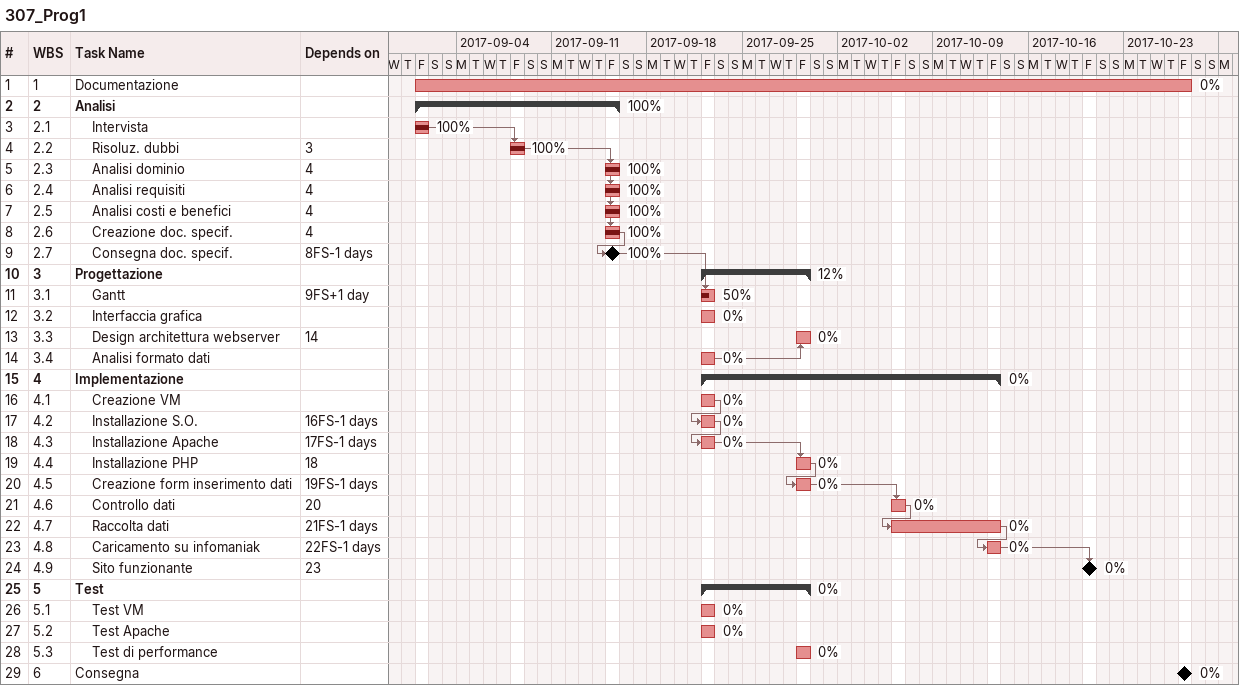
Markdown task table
307_Prog1

| ID | WBS | Task | Start | Finish | Predecessors | % complete |
|---|---|---|---|---|---|---|
| 1 | 1 | Documentazione | 2017-09-01 | 2017-10-27 |  | 0 |
| 2 | 2 | **Analisi** | 2017-09-01 | 2017-09-15 |  | 100 |
| 3 | 2.1 | Intervista | 2017-09-01 | 2017-09-01 |  | 100 |
| 4 | 2.2 | Risoluz. dubbi | 2017-09-08 | 2017-09-08 | 3 | 100 |
| 5 | 2.3 | Analisi dominio | 2017-09-15 | 2017-09-15 | 4 | 100 |
| 6 | 2.4 | Analisi requisiti | 2017-09-15 | 2017-09-15 | 4 | 100 |
| 7 | 2.5 | Analisi costi e benefici | 2017-09-15 | 2017-09-15 | 4 | 100 |
| 8 | 2.6 | Creazione doc. specif. | 2017-09-15 | 2017-09-15 | 4 | 100 |
| 9 | 2.7 | Consegna doc. specif. (milestone) | 2017-09-15 | 2017-09-15 | 8FS-1d | 100 |
| 10 | 3 | **Progettazione** | 2017-09-22 | 2017-09-29 |  | 12 |
| 11 | 3.1 | Gantt | 2017-09-22 | 2017-09-22 | 9FS+1d | 50 |
| 12 | 3.2 | Interfaccia grafica | 2017-09-22 | 2017-09-22 |  | 0 |
| 13 | 3.3 | Design architettura webserver | 2017-09-29 | 2017-09-29 | 14 | 0 |
| 14 | 3.4 | Analisi formato dati | 2017-09-22 | 2017-09-22 |  | 0 |
| 15 | 4 | **Implementazione** | 2017-09-22 | 2017-10-13 |  | 0 |
| 16 | 4.1 | Creazione VM | 2017-09-22 | 2017-09-22 |  | 0 |
| 17 | 4.2 | Installazione S.O. | 2017-09-22 | 2017-09-22 | 16FS-1d | 0 |
| 18 | 4.3 | Installazione Apache | 2017-09-22 | 2017-09-22 | 17FS-1d | 0 |
| 19 | 4.4 | Installazione PHP | 2017-09-29 | 2017-09-29 | 18 | 0 |
| 20 | 4.5 | Creazione form inserimento dati | 2017-09-29 | 2017-09-29 | 19FS-1d | 0 |
| 21 | 4.6 | Controllo dati | 2017-10-06 | 2017-10-06 | 20 | 0 |
| 22 | 4.7 | Raccolta dati | 2017-10-06 | 2017-10-13 | 21FS-1d | 0 |
| 23 | 4.8 | Caricamento su infomaniak | 2017-10-13 | 2017-10-13 | 22FS-1d | 0 |
| 24 | 4.9 | Sito funzionante (milestone) | 2017-10-20 | 2017-10-20 | 23 | 0 |
| 25 | 5 | **Test** | 2017-09-22 | 2017-09-29 |  | 0 |
| 26 | 5.1 | Test VM | 2017-09-22 | 2017-09-22 |  | 0 |
| 27 | 5.2 | Test Apache | 2017-09-22 | 2017-09-22 |  | 0 |
| 28 | 5.3 | Test di performance | 2017-09-29 | 2017-09-29 |  | 0 |
| 29 | 6 | Consegna (milestone) | 2017-10-27 | 2017-10-27 |  | 0 |
